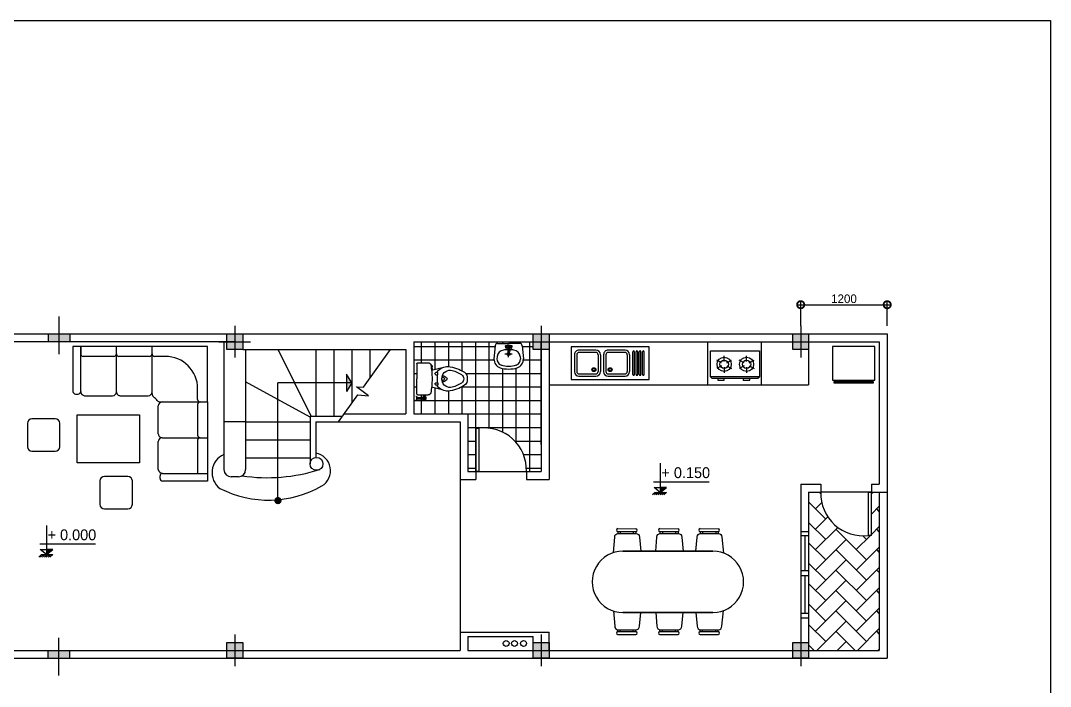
# Model space of a CAD drawing. Extents: x -13783 to 50918, y -8879 to 21290.
# Drawn here: x -6500 to 7784, y -3028 to 6206 of the extents above; entities that cross this region are included whole.
import ezdxf

# ---------------------------------------------------------------- set-up
doc = ezdxf.new("R2010")
doc.units = 0
doc.header["$LTSCALE"] = 600
doc.header["$MEASUREMENT"] = 0
doc.layers.get('0').update_dxf_attribs({"linetype": 'CONTINUOUS'})
doc.layers.get('Defpoints').update_dxf_attribs({"linetype": 'CONTINUOUS'})
for name, color, linetype in [('1', 1, 'CONTINUOUS'), ('4', 4, 'CONTINUOUS'), ('8', 8, 'CONTINUOUS'), ('9', 54, 'CONTINUOUS'), ('CAT', 7, 'CONTINUOUS'), ('COT', 2, 'CONTINUOUS'), ('D', 4, 'CONTINUOUS'), ('S', 53, 'CONTINUOUS')]:
    doc.layers.add(name, color=color, linetype=linetype)
doc.styles.add('TT', font='VHAVAN.ttf')
doc.dimstyles.get("Standard").update_dxf_attribs({"dimtxt": 120, "dimasz": 200, "dimexe": 60, "dimexo": 110, "dimgap": 20, "dimtad": 1, "dimdec": 0, "dimzin": 0, "dimdsep": 46, "dimtxsty": 'TT', "dimblk1": 'DOTSMALL', "dimblk2": 'DOTSMALL', "dimsah": 1, "dimcen": 100, "dimdle": 60, "dimclrd": 251, "dimclre": 251, "dimclrt": 4, "dimadec": 0, "dimazin": 0, "dimtfac": 1, "dimtdec": 1, "dimtofl": 0, "dimtmove": 2, "dimatfit": 3, "dimldrblk": 'DOTSMALL', "dimfxl": 0, "dimtolj": 1, "dimtzin": 0, "dimarcsym": 0})

# ---------------------------------------------------------------- blocks, each defined once
blk = doc.blocks.new('COT')
at = {"layer": '1'}
h = blk.add_hatch(color=256, dxfattribs=at)
h.paths.add_polyline_path([(3.637978807091713e-12, 0), (110.0000000000036, 0), (110.0000000000036, 110), (0, 110)])
h.paths.add_polyline_path([(3.637978807091713e-12, 1.70530256582424e-13), (3.637978807091713e-12, 110), (-109.9999999999964, 110), (-109.9999999999927, 5.684341886080801e-14)])
h.paths.add_polyline_path([(3.637978807091713e-12, 0), (-109.9999999999964, 0), (-110, -109.9999999999999), (0, -110)])
h.paths.add_polyline_path([(0, 5.684341886080801e-14), (0, -110), (110, -109.9999999999999), (110, 0)])
for p, q in [((0, -220), (0, 220)), ((-220, 0), (220, 0))]:
    blk.add_line(p, q, dxfattribs=at)
blk.add_lwpolyline([(-110, -110), (110, -110), (110, 110), (-110, 110)], close=True, dxfattribs=at)
blk = doc.blocks.new('SD12')
at = {"layer": 'S'}
for p, q in [((0, 0), (1199.999999999993, 7.275957614183426e-12)), ((1139.999999999993, -109.9999999999927), (1139.999999999993, 0)), ((0, -110), (1199.999999999993, -109.9999999999927)), ((60, -110), (60, -7.275957614183426e-12)), ((60, -55.00000000000728), (420.5791312905785, -55.00000000000728)), ((59.99999999999272, -55.00000000002183), (545.9119466550692, -55.00000000000728)), ((545.9119466550692, -110), (545.9119466550692, -7.275957614183426e-12)), ((615.3277737737299, -110), (615.3277737737299, -7.275957614183426e-12)), ((615.3277737737299, -55.00000000000728), (1139.999999999993, -54.99999999999272))]:
    blk.add_line(p, q, dxfattribs=at)
blk = doc.blocks.new('D70')
at = {"layer": 'D', "color": 4}
for p, q in [((0, 600.0000000000073), (0, 0)), ((0, 600.0000000000073), (40, 600)), ((40, 600), (40, 0)), ((40, 0), (0, 0)), ((0, 0), (40, 0))]:
    blk.add_line(p, q, dxfattribs=at)
at = {"layer": 'D', "color": 1}
blk.add_lwpolyline([(40, 0), (700, 0)], dxfattribs=at)
blk.add_arc((117.563834449449, 22.32021789439586), 582.8636882394369, 357.8053752963423, 97.64724669146977, dxfattribs=at)
blk = doc.blocks.new('BEP')
at = {"color": 4}
for p, q in [((153.9379920495362, -165.6708118020491), (85.37896395072511, -126.0882384738214)), ((188.8643512916635, -145.5060688917933), (188.8643512916635, -66.34092223533798)), ((223.7907105337908, -165.6708118020492), (292.3497386326019, -126.0882384738215)), ((464.8304599488647, -165.6708118020491), (396.2714318500536, -126.0882384738214)), ((499.756819190992, -145.5060688917933), (499.756819190992, -66.34092223533798)), ((534.6831784331193, -165.6708118020492), (603.2422065319304, -126.0882384738215)), ((153.9379920495361, -206.0002976225607), (85.37896395072508, -245.5828709507883)), ((188.8643512916635, -226.1650405328165), (188.8643512916635, -305.3301871892718)), ((223.7907105337908, -206.0002976225607), (292.3497386326019, -245.5828709507884)), ((464.8304599488646, -206.0002976225607), (396.2714318500535, -245.5828709507883)), ((499.756819190992, -226.1650405328165), (499.756819190992, -305.3301871892718)), ((534.6831784331193, -206.0002976225607), (603.2422065319304, -245.5828709507884))]:
    blk.add_line(p, q, dxfattribs=at)
at = {"color": 1}
for p, q in [((99.24078484448546, -379.9189642629717), (99.24078484448546, -403.4021233053863)), ((99.24078484448546, -403.4021233053863), (189.8794233781446, -403.4021233053863)), ((189.8794233781446, -403.4021233053863), (189.8794233781446, -379.9189642629717)), ((453.403011695591, -379.9189642629717), (453.403011695591, -403.4021233053863)), ((453.403011695591, -403.4021233053863), (544.0416502292501, -403.4021233053863)), ((544.0416502292501, -403.4021233053863), (544.0416502292501, -379.9189642629717))]:
    blk.add_line(p, q, dxfattribs=at)
at = {"color": 4}
blk.add_lwpolyline([(0, -360), (0, 0), (680, 0), (680, -360)], close=True, dxfattribs=at)
at = {"color": 1}
blk.add_lwpolyline([(0, -360), (18.67317041592469, -379.9189642629717), (656.5007445885858, -379.9189642629717), (680, -360)], dxfattribs=at)
at = {"color": 4}
for centre in [(188.8643512916635, -185.8355547123049), (499.756819190992, -185.8355547123049)]:
    blk.add_circle(centre, 98.28239474883364, dxfattribs=at)
at = {"color": 1}
for centre in [(188.8643512916635, -185.8355547123049), (499.756819190992, -185.8355547123049)]:
    blk.add_circle(centre, 58.45347719614069, dxfattribs=at)
blk = doc.blocks.new('XIBET1')
at = {"layer": '1', "color": 4}
for p, q in [((-214.088163372784, 334.2585585240167), (-214.088163372784, 190.1779220342646)), ((-199.4885995085788, 348.8581223883079), (8.124448376358487, 348.8581223883079)), ((215.7374962612957, 348.8581223883079), (8.124448376358487, 348.8581223883079)), ((230.337060125501, 334.2585585240167), (230.337060125501, 190.1779220342646)), ((-145.7792861861162, -4.022585280612475), (-108.8243485275889, 143.7019322155379)), ((162.0281829388332, -4.022585280612475), (125.0732452803059, 143.7019322155379))]:
    blk.add_line(p, q, dxfattribs=at)
at = {"layer": '1', "color": 8}
for p, q in [((246.7925077538894, 361.6076941000142), (246.7925077538894, 363.6905599785687)), ((294.9741744292405, 350.8043516502985), (257.5958502040012, 350.8043516502985)), ((267.1095692493473, 350.8043516502985), (267.1095692493473, 270.8025000430989)), ((286.771197008944, 350.8043516502985), (286.771197008944, 270.7785207482862)), ((305.7775168793523, 363.6905599785687), (305.7775168793523, 361.6076941000142)), ((-180.6628787807349, 139.0361489933734), (-178.8852589707385, 151.2827943998568)), ((-178.8852589707385, 151.2827943998568), (-119.5414570784706, 142.6689483745236)), ((-174.8454673010419, 150.6964122958225), (-174.1914890620974, 154.0085824683651)), ((-160.5505551290626, 148.6214833483941), (-160.0151594774215, 151.3330743504694)), ((-157.7040621107153, 135.7036407041719), (-155.9264423007262, 147.9502861106116)), ((238.1788784606615, 255.2980818625228), (238.1788784606615, 226.9333357997257)), ((273.0729685781771, 253.1033000955172), (238.1788784606615, 251.9189651016072)), ((273.0729685781771, 234.1974723533344), (238.1788784606615, 233.013137359424)), ((263.827648402148, 266.7552139205136), (290.0432359789265, 266.7232414251157)), ((263.8325893411093, 270.8064966433917), (290.0481769178805, 270.7745241479938)), ((263.8325893411093, 253.1033000955172), (263.8325893411093, 270.8064966433917)), ((263.8325893411093, 218.3488528962134), (263.8325893411093, 234.1974723533344)), ((290.0481769178805, 222.4001386320415), (263.8325893411093, 222.4001386320415)), ((290.0481769178805, 218.3488528962134), (263.8325893411093, 218.3488528962134)), ((290.0481769178805, 270.7745241479938), (290.0481769178805, 218.3488528962134)), ((-121.3190768884597, 130.4223029680838), (-180.6628787807349, 139.0361489933734)), ((-119.5414570784706, 142.6689483745236), (-121.3569641648501, 130.8623072960931)), ((-119.5414570784706, 142.6689483745236), (-121.3190768884597, 130.4223029680838)), ((-78.29913738482719, 60.34416790170962), (-95.6133729368521, 60.34416790170962)), ((-78.29913738482719, 58.1403063802718), (-78.29913738482719, 86.84126572714422)), ((-48.89557398136094, 58.1403063802718), (-78.29913738482719, 58.1403063802718)), ((-48.89557398136094, 86.84126572714422), (-48.89557398136094, 58.1403063802718)), ((65.14447073407791, 60.34416790170962), (-48.89557398136094, 60.34416790170962)), ((65.14447073407791, 86.84126572714422), (65.14447073407791, 58.1403063802718)), ((65.14447073407791, 58.1403063802718), (94.54803413754416, 58.1403063802718)), ((94.54803413754416, 58.1403063802718), (94.54803413754416, 86.84126572714422)), ((111.8622696895691, 60.34416790170962), (94.54803413754416, 60.34416790170962))]:
    blk.add_line(p, q, dxfattribs=at)
at = {"layer": '1'}
for p, q in [((230.0804823133512, 261.3718789726986), (232.1050813501788, 261.3718789726986)), ((232.1050813501788, 220.8595386895499), (230.337060125501, 220.8595386895499))]:
    blk.add_line(p, q, dxfattribs=at)
at = {"layer": '1', "color": 4}
for centre, radius, start, end in [((-199.4885995085788, 334.2585585240167), 14.59956386427765, 89.99999999999999, 180), ((215.7374962612957, 334.2585585240167), 14.59956386427765, 0, 89.99999999999999), ((-178.3109066771867, 191.352118234397), 35.79651985011107, 181.8797513635502, 255.4377302385983), ((-7.908407443144824, 996.1740097660736), 858.4245279396123, 257.9367786030293, 271.0701795646153), ((24.1573041958618, 996.1740097660736), 858.4245279396123, 268.9298204353847, 282.0632213969707), ((194.5598034299037, 191.352118234397), 35.79651985011107, 284.5622697614017, 358.1202486364498), ((16.6786542727059, -78.90599675775275), 178.8857393217205, 128.8828776799784, 182.1510650557885), ((0, -110.9290268204613), 110.9290268204614, 85.7998930834798, 184.6027664260613), ((-0.4297575199889252, -78.90599675775275), 178.8857393217205, 357.8489349442115, 51.11712231999432), ((302.1255916429873, -47.96605577226546), 465.7312904869623, 184.6374162754524, 214.447757593318), ((210.553447949671, -78.09980922061277), 323.824896329732, 187.4042329158149, 216.4204551790599), ((16.24889675271697, -110.9290268204613), 110.9290268204554, 355.3972335739371, 94.20010691652027), ((-194.304551196954, -78.09980922061277), 323.824896329732, 323.57954482094, 352.5957670841851), ((-285.8766948902703, -47.96605577226546), 465.7312904869622, 325.552242406682, 355.3625837245476), ((8.124448376358487, -233.395468481202), 68.89997606388586, 212.4421018944693, 327.5578981055295), ((-0.8667639009363484, -249.4460819750443), 102.0375210591595, 217.3914320991309, 275.0552729427137), ((17.11566065365332, -249.4460819750443), 102.0375210591679, 264.9447270572882, 322.6085679008658)]:
    blk.add_arc(centre, radius, start, end, dxfattribs=at)
at = {"layer": '1', "color": 8}
for centre, radius, start, end in [((257.5958502040012, 361.6076941000142), 10.80334244970457, 180, 270), ((294.9741744292405, 361.6076941000142), 10.80334244970457, 270, 1.209883000828722e-11), ((232.1050813501788, 255.2980818625228), 6.07379711017294, 0, 89.99999999999999), ((232.1050813501788, 226.9333357997257), 6.07379711017294, 270, 0), ((273.0729685781771, 243.6503862244258), 13.50211194453558, 226.8142743285657, 133.1857256714343), ((273.0729685781771, 243.6503862244258), 9.452913871086041, 270, 89.99999999999999), ((-167.4092168989882, 151.0499687230658), 16.69119419850398, 227.4685103795193, 296.0137045217842), ((-63.59735568309407, 81.11194696219718), 15.77870332800078, 21.29097913134732, 158.7090208686491), ((79.84625243581104, 81.11194696219718), 15.77870332800078, 21.29097913135087, 158.7090208686527), ((57.17868580311915, -4.894555368151032), 90.44860651089479, 180.1343466583048, 219.8111387442022), ((8.124448376358487, -14.8651380324477), 21.0262677662238, 135.8467094879387, 44.15329051204805), ((5.845300977845909, -47.68082907524013), 23.62210267157571, 219.8111387442018, 274.9287677686199), ((10.40359577487106, -47.68082907524013), 23.62210267157571, 265.0712322313801, 320.1888612557982), ((-40.92978905040218, -4.894555368151032), 90.44860651089479, 320.1888612557978, 359.8656533416935)]:
    blk.add_arc(centre, radius, start, end, dxfattribs=at)
blk = doc.blocks.new('LAVABO1')
at = {"layer": '1', "color": 4}
for p, q in [((-154.4004709262008, 138.9607585629492), (-154.4004709262008, 0.1578566594762378)), ((-124.4724709262082, 168.8887585629491), (40.13152907379845, 185.2366897849424)), ((13.13602456290391, 144.9615346406354), (43.82877824547904, 148.0098386078316)), ((-154.4004709262008, -138.6450452439822), (-154.4004709262008, 0.1578566594762378)), ((-124.4724709262082, -168.5730452439821), (40.13152907379845, -184.9209764659827)), ((13.13602456290391, -144.6458213216829), (43.82877824547904, -147.6941252888791))]:
    blk.add_line(p, q, dxfattribs=at)
at = {"layer": '1', "color": 9}
for p, q in [((-98.57400926930859, 38.09910569033673), (-115.6537170325464, 43.04092905931611)), ((-105.4887118405095, 6.238555883792287), (-69.37755244031723, 6.238555883792287)), ((-100.5965881330994, 10.36938460749661), (-52.42737479971402, 12.78294892144913)), ((-94.2520384693562, 32.34934523927222), (-94.25203846934164, 10.72652338898479)), ((17.71991439179692, 0), (-43.93200539540703, 0)), ((-22.41446637544141, -47.63337538317865), (-22.41446637544141, 45.7655065068102)), ((-98.57400926930859, -36.96407135974732), (-115.6537170325537, -41.90589472871943)), ((-105.4887118405095, -5.996235407699714), (-69.37755244031723, -5.996235407699714)), ((-100.6657592920892, -10.6013821497254), (-52.42737479971402, -11.40233127171086)), ((-94.2520384693562, -10.72099897033331), (-94.2520384693562, -31.21431090868282))]:
    blk.add_line(p, q, dxfattribs=at)
for centre, radius in [((-111.744059882396, 27.57863695003471), 5.919408432350692), ((-20.54764525320934, 0.0002175228728447109), 20.54764525435979), ((-21.00874552368623, -0.07722061849926831), 9.227755150013305), ((-111.744059882396, -26.1975842545653), 5.919408432350692)]:
    blk.add_circle(centre, radius, dxfattribs=at)
at = {"layer": '1', "color": 4}
for centre, radius, start, end in [((-124.4724709262082, 138.9607585629492), 29.928, 90, 180), ((22.37914749208721, 51.89440669787291), 93.525, 95.67182971048605, 172.0553378631911), ((45.25800783506565, 70.30652806064609), 115.0444386246653, 19.60179612414968, 92.55399473694274), ((45.25800783506565, 70.30652806064609), 77.6344386246653, 19.60179612414968, 92.55399473694274), ((393.1014850492284, 0.1578566594762378), 467.8400039387926, 172.0553378631911, 178.5699925168599), ((-148.8213759641148, 10.99495475601725), 280.498422463455, 358.0464805018433, 17.93704023009598), ((-148.8213759641148, 10.99495475601725), 317.908422463455, 358.0464805018433, 17.93704023009598), ((-148.8213759641148, -10.67924143706477), 317.908422463455, 342.062959769904, 1.953519498156657), ((393.1014850492284, 0.1578566594762378), 467.8400039387926, 181.3773312589506, 187.9446621368082), ((22.37914749208721, -51.57869337892043), 93.525, 187.9446621368089, 264.3281702895139), ((45.25800783506565, -69.99081474167906), 115.0444386246653, 267.4460052630573, 340.3982038758503), ((45.25800783506565, -69.99081474167906), 77.6344386246653, 267.4460052630573, 340.3982038758503), ((-148.8213759641148, -10.67924143706477), 280.498422463455, 342.062959769904, 1.953519498156657), ((-124.4724709262082, -138.6450452439822), 29.928, 180, 270)]:
    blk.add_arc(centre, radius, start, end, dxfattribs=at)
at = {"layer": '1', "color": 9}
for centre, radius, start, end in [((91.99949829441175, 0.5675171652983408), 220.1623796754824, 170.449785831411, 189.5502141685918), ((-117.7332535325986, 35.8537284954582), 7.481999999999999, 73.86278847165936, 170.4497858314103), ((-109.5519129997992, -0.08657410187151982), 13.76680485807419, 27.35148912856026, 334.5788277640914), ((-104.7890000933912, 0.1211602380426484), 6.157282356335719, 96.5251715060339, 263.4748284939516), ((-100.2376384693489, 32.34934523927222), 5.9856, 0, 73.86278847165376), ((-70.0772641874355, 0.1211602380426484), 6.157282356335719, 276.5251715060484, 83.47482849396609), ((-56.75821160115447, 0.6903088248727727), 12.844769048375, 289.7043876757861, 70.29561232419263), ((-117.7332535325986, -34.71869416487607), 7.481999999999999, 189.5502141685897, 286.1372115283238), ((-100.2376384693489, -31.21431090868282), 5.9856, 286.1372115283289, 0)]:
    blk.add_arc(centre, radius, start, end, dxfattribs=at)
blk = doc.blocks.new('BAN2')
at = {"color": 44}
for p, q in [((-723.4843917402832, 715.9232108369033), (-472.3057105083135, 715.0003632968583)), ((-138.3088129586395, 715.9232108369033), (112.8698682733302, 715.0003632968583)), ((419.4370130375464, 715.9232108369033), (670.6156942695161, 715.0003632968583)), ((-723.4843917402832, 675.5374485371285), (-472.3057105083135, 674.6146009970835)), ((-723.4841025341811, 675.5374474745622), (-723.4841025341811, 649.1898627546616)), ((-688.4841025341884, 675.4088550966408), (-688.4841025341884, 649.7862966561734)), ((-507.3968221533651, 674.7435281253784), (-507.3968221533723, 649.7862966561806)), ((-472.3968221533651, 674.6149357474642), (-472.3968221533651, 649.7862966561806)), ((-138.3088129586395, 675.5374485371285), (112.8698682733302, 674.6146009970835)), ((-138.3085237525374, 675.5374474745622), (-138.3085237525374, 649.1898627546616)), ((-103.3085237525447, 675.4088550966408), (-103.3085237525447, 649.7862966561734)), ((77.77875662827864, 674.7435281253784), (77.77875662827137, 649.7862966561806)), ((112.7787566282786, 674.6149357474642), (112.7787566282786, 649.7862966561806)), ((419.4370130375464, 675.5374485371285), (670.6156942695161, 674.6146009970835)), ((419.4373022436484, 675.5374474745622), (419.4373022436484, 649.1898627546616)), ((454.4373022436412, 675.4088550966408), (454.4373022436412, 649.7862966561734)), ((635.5245826244645, 674.7435281253784), (635.5245826244573, 649.7862966561806)), ((670.5245826244645, 674.6149357474642), (670.5245826244645, 649.7862966561806)), ((597.4616985712928, 403.8512283533419), (-652.1254870926059, 403.8512283533419)), ((-652.1254870925986, 403.8512283533419), (597.4616985713001, 403.8512283533419)), ((597.4616985712928, -446.1487716466581), (-652.1254870925986, -446.1487716466581)), ((-652.1254870925986, -446.1487716466581), (597.4616985712928, -446.1487716466581)), ((-723.4843917402832, -712.3835164796619), (-472.3057105083135, -711.4606689396169)), ((-723.4841025341811, -712.3835154170956), (-723.4841025341811, -686.035930697195)), ((-688.4841025341884, -712.2549230391742), (-688.4841025341884, -686.6323645987068)), ((-507.3968221533651, -711.5895960679118), (-507.3968221533723, -686.632364598714)), ((-472.3968221533651, -711.4610036899976), (-472.3968221533651, -686.632364598714)), ((-138.3088129586395, -712.3835164796619), (112.8698682733302, -711.4606689396169)), ((-138.3085237525374, -712.3835154170956), (-138.3085237525374, -686.035930697195)), ((-103.3085237525447, -712.2549230391742), (-103.3085237525447, -686.6323645987068)), ((77.77875662827864, -711.5895960679118), (77.77875662827137, -686.632364598714)), ((112.7787566282786, -711.4610036899976), (112.7787566282786, -686.632364598714)), ((419.4370130375464, -712.3835164796619), (670.6156942695161, -711.4606689396169)), ((419.4373022436484, -712.3835154170956), (419.4373022436484, -686.035930697195)), ((454.4373022436412, -712.2549230391742), (454.4373022436412, -686.6323645987068)), ((635.5245826244645, -711.5895960679118), (635.5245826244573, -686.632364598714)), ((670.5245826244645, -711.4610036899976), (670.5245826244645, -686.632364598714)), ((-723.4843917402832, -752.7692787794367), (-472.3057105083135, -751.8464312393917)), ((-138.3088129586395, -752.7692787794367), (112.8698682733302, -751.8464312393917)), ((419.4370130375464, -752.7692787794367), (670.6156942695161, -751.8464312393917))]:
    blk.add_line(p, q, dxfattribs=at)
for points in [[(-783.7419826557962, 382.9577713536564), (-765.784254694634, 599.7862966561734, -0.4142135623730951), (-715.784254694634, 649.7862966561734), (-470.9974593288207, 649.7862966561806, -0.4142135623731013), (-420.9974593288207, 599.7862966561806), (-401.1641154560566, 403.8512283533491, -0.4142135623730951)], [(-196.8360087776382, 403.8512283533419), (-180.6086759129903, 599.7862966561734, -0.4142135623730951), (-130.6086759129903, 649.7862966561734), (114.178119452823, 649.7862966561806, -0.4142135623731013), (164.178119452823, 599.7862966561806), (184.0114633255798, 403.8512283533491, -0.4142135623730951)], [(360.909817218555, 403.8512283533419), (377.1371500831956, 599.7862966561734, -0.4142135623730951), (427.1371500831956, 649.7862966561734), (671.9239454490089, 649.7862966561806, -0.4142135623731013), (721.9239454490089, 599.7862966561806), (744.4106853654012, 377.6381329530122, -0.4142135623730951)], [(-783.278000552411, -425.4061379532941), (-765.784254694634, -636.6323645987068, 0.4142135623730951), (-715.784254694634, -686.6323645987068), (-470.9974593288207, -686.632364598714, 0.4142135623731013), (-420.9974593288207, -636.632364598714), (-401.715935945278, -446.1487716466581, 0.4142135623730951)], [(361.3613081430158, -446.1487716466509), (377.1371500831956, -636.6323645987068, 0.4142135623730951), (427.1371500831956, -686.6323645987068), (671.9239454490089, -686.632364598714, 0.4142135623731013), (721.9239454490089, -636.632364598714), (743.8375336120807, -420.1464093791583, 0.4142135623730951)], [(-196.3845178531774, -446.1487716466509), (-180.6086759129903, -636.6323645987068, 0.4142135623730951), (-130.6086759129903, -686.6323645987068), (114.178119452823, -686.632364598714, 0.4142135623731013), (164.178119452823, -636.632364598714), (183.4596428363657, -446.1487716466581, 0.4142135623730951)]]:
    blk.add_lwpolyline(points, format="xyb", dxfattribs=at)
for centre, radius, start, end in [((-721.1609560995712, 695.7303296870159), 20.32611134255661, 96.5637089281327, 263.4362910718673), ((-474.6291461490327, 694.8074821469709), 20.32611134255661, 276.5637089281327, 83.43629107186733), ((-135.9853773179275, 695.7303296870159), 20.32611134255661, 96.5637089281327, 263.4362910718673), ((110.546432632611, 694.8074821469709), 20.32611134255661, 276.5637089281327, 83.43629107186733), ((421.7604486782584, 695.7303296870159), 20.32611134255661, 96.5637089281327, 263.4362910718673), ((668.2922586287968, 694.8074821469709), 20.32611134255661, 276.5637089281327, 83.43629107186733), ((-652.1254870926059, -21.14877164665813), 425, 89.99999999999994, 270.000000000001), ((597.4616985713001, -21.14877164665813), 425, 269.999999999999, 90.00000000000006), ((-721.1609560995712, -732.5763976295493), 20.32611134255661, 96.5637089281327, 263.4362910718673), ((-474.6291461490327, -731.6535500895043), 20.32611134255661, 276.5637089281327, 83.43629107186733), ((-135.9853773179275, -732.5763976295493), 20.32611134255661, 96.5637089281327, 263.4362910718673), ((110.546432632611, -731.6535500895043), 20.32611134255661, 276.5637089281327, 83.43629107186733), ((421.7604486782584, -732.5763976295493), 20.32611134255661, 96.5637089281327, 263.4362910718673), ((668.2922586287968, -731.6535500895043), 20.32611134255661, 276.5637089281327, 83.43629107186733)]:
    blk.add_arc(centre, radius, start, end, dxfattribs=at)
blk = doc.blocks.new('SALON1')
at = {"color": 44}
for p, q in [((-1200.641223308026, 2576.683359818329), (-510.6412233080337, 2576.683359818331)), ((-1200.641223308019, 1906.683359818298), (-1200.641223308026, 2576.683359818329)), ((-510.6412233080337, 2456.683359818308), (-1200.641223308012, 2456.6833598183)), ((-1050.641223308026, 1946.683359818302), (-1050.641223308026, 2456.683359818308)), ((-470.6412233080337, 2536.683359818331), (-470.6412233080337, 2496.683359818308)), ((-444.2418321094956, 2396.683359818308), (-444.2418321094956, 1966.683359818306)), ((-1090.641223308041, 1906.683359818306), (-1200.641223308019, 1906.683359818298)), ((-1200.641223308034, 1356.683359818298), (-1200.641223308041, 1906.683359818298)), ((-504.2418321094956, 1906.683359818306), (-1200.641223308019, 1906.683359818295)), ((-1050.641223308041, 1396.683359818302), (-1050.641223308041, 1866.683359818306)), ((-444.2418321095101, 1846.683359818306), (-444.2418321095101, 1416.683359818306)), ((-1090.641223308026, 1356.683359818302), (-1200.641223308034, 1356.683359818298)), ((-1200.641223308015, 1356.683359818298), (-1200.641223308026, 504.2418321095156)), ((-504.2418321095101, 1356.683359818306), (-1200.641223308015, 1356.683359818298)), ((-1050.641223308026, 1316.683359818302), (-1050.641223308023, 1154.241832109501)), ((-474.373092353002, 1356.683359818306), (-504.2418321095101, 1356.683359818306)), ((-348.1996955992472, 1230.509963064544), (-348.1996955992472, 1200.641223308039)), ((-348.1996955992472, 1200.641223308039), (-348.1996955992581, 504.241832109501)), ((141.8003044007564, 1260.641223308025), (-288.1996955992472, 1260.641223308025)), ((201.8003044007528, 1200.641223308025), (201.8003044007492, 514.241832109501)), ((691.8003044007564, 1260.641223308025), (261.8003044007528, 1260.641223308025)), ((751.8003044007564, 1194.241832109501), (748.8713722126195, 507.1707642976344)), ((831.8003044007564, 1234.241832109501), (791.8003044007564, 1234.241832109501)), ((871.8003044007564, 504.241832109501), (871.8003044007564, 1194.241832109501)), ((-550.6412233080264, 654.241832109501), (-388.1996955992508, 654.241832109501)), ((-308.1996955992508, 654.241832109501), (161.8003044007492, 654.2418321095047)), ((241.8003044007492, 654.241832109501), (711.8003044007564, 654.241832109501)), ((-1200.641223308026, 504.2418321095156), (-348.1996955992581, 504.241832109501)), ((-348.1996955992508, 614.241832109501), (-348.1996955992508, 504.2418321095083)), ((-348.1996955992508, 504.2418321095083), (201.8003044007492, 504.241832109501)), ((201.8003044007492, 614.241832109501), (201.8003044007492, 504.241832109501)), ((201.8003044007492, 504.2418321095083), (871.8003044007564, 504.241832109501)), ((751.8003044007564, 514.241832109501), (751.8003044007564, 614.241832109501))]:
    blk.add_line(p, q, dxfattribs=at)
for points in [[(385.2256770442837, 3002.838089869118), (25.89691621463135, 3002.838089869119, 0.4142135623730951), (-44.10308378536865, 2932.838089869119), (-44.10308378536865, 2573.17692192896, 0.4142135623730951), (25.89691621463135, 2503.17692192896), (385.2256770442837, 2503.17692192896, 0.4142135623730951), (455.2256770442837, 2573.17692192896), (455.2256770442837, 2932.838089869118, 0.4142135623730938)], [(1503.892573493198, 2116.45871375103), (1144.563812663546, 2116.45871375103, 0.4142135623730951), (1074.563812663546, 2046.45871375103), (1074.563812663546, 1686.797545810872, 0.4142135623730951), (1144.563812663546, 1616.797545810872), (1503.892573493198, 1616.797545810872, 0.4142135623730951), (1573.892573493198, 1686.797545810872), (1573.892573493198, 2046.45871375103, 0.4142135623730951)]]:
    blk.add_lwpolyline(points, format="xyb", close=True, dxfattribs=at)
blk.add_lwpolyline([(-153.7118220329285, 2296.000398603166), (808.4094359887931, 2296.000398603166), (808.4094359887931, 1552.602063160508), (-153.7118220329285, 1552.602063160508)], close=True, dxfattribs=at)
for centre, radius, start, end in [((-510.6412233080337, 2536.683359818329), 40, 0, 89.99999999999999), ((-510.6412233080337, 2496.683359818306), 40, 270.0000000000006, 0), ((-509.7436793949673, 2390.935973045523), 65.75351285312207, 5.014511901055601, 90.78211905391589), ((-1090.641223308023, 1946.683359818302), 40, 270.0000000000006, 0), ((-1090.641223308037, 1866.683359818306), 40, 0, 90.00000000000189), ((-504.241832109492, 1966.683359818306), 60, 270.0000000000006, 0), ((-504.2418321095065, 1846.683359818306), 60, 0, 90.0000000000006), ((-1090.641223308037, 1396.683359818302), 40, 270.0000000000006, 0), ((-1090.641223308023, 1316.683359818302), 40, 1.017777498068325e-12, 90.00000000000189), ((-504.2418321095065, 1416.683359818306), 60, 270.0000000000006, 0), ((-474.3730923529984, 1296.683359818306), 60, 38.7528281067565, 89.99999999999999), ((-139.0360500713869, 1565.847005346122), 369.9999999999854, 218.7528281067551, 231.2471718932375), ((-408.1996955992472, 1230.509963064544), 60, 0, 51.2471718932375), ((-550.6412233080227, 1154.241832109501), 500, 180, 269.9999999999993), ((-288.1996955992472, 1200.641223308025), 60, 89.99999999999999, 179.9999999999994), ((141.8003044007564, 1200.641223308025), 60, 359.9999999999996, 89.99999999999999), ((261.8003044007528, 1200.641223308025), 60, 89.99999999999999, 179.9999999999994), ((686.0529176279924, 1195.139376022564), 65.7535128531039, 359.217880946087, 84.98548809895902), ((791.8003044007564, 1194.241832109501), 40, 89.99999999999999, 180), ((831.8003044007564, 1194.241832109501), 40, 0, 89.99999999999999), ((-388.1996955992472, 614.241832109501), 40, 359.9999999999996, 89.99999999999999), ((-308.1996955992472, 614.241832109501), 40, 89.99999999999999, 179.9999999999991), ((161.8003044007528, 614.2418321095047), 40, 359.9999999999994, 89.99999999999999), ((241.8003044007528, 614.241832109501), 40, 89.99999999999999, 179.9999999999991), ((711.8003044007601, 614.241832109501), 40, 0, 89.99999999999999), ((-338.1996955992436, 514.241832109501), 10, 180, 270), ((211.8003044007564, 514.241832109501), 10, 180, 270), ((741.8003044007564, 514.241832109501), 10, 270, 0), ((741.8003044007564, 514.241832109501), 10, 270, 0)]:
    blk.add_arc(centre, radius, start, end, dxfattribs=at)
blk = doc.blocks.new('_DOTSMALL')
at = {"color": 0, "linetype": 'ByBlock', "const_width": 0.5}
blk.add_lwpolyline([(-0.0625, 0, 1), (0.0625, 0, 1)], format="xyb", close=True, dxfattribs=at)
blk = doc.blocks.new('*D95')
at = {"color": 251, "linetype": 'ByBlock'}
for p, q in [((4260.529051359583, 17350.26462665321), (5580.529051359579, 17350.26462665321)), ((4320.529051359583, 17056.95567957855), (4320.529051359583, 17410.26462665321)), ((5520.529051359579, 17056.95567957856), (5520.529051359579, 17410.26462665321))]:
    blk.add_line(p, q, dxfattribs=at)
at = {"layer": 'Defpoints', "color": 0, "linetype": 'ByBlock'}
for p in [(5520.529051359579, 17350.26462665321), (4320.529051359583, 16946.95567957855), (5520.529051359579, 16946.95567957856)]:
    blk.add_point(p, dxfattribs=at)
at = {"color": 251, "linetype": 'ByBlock', "xscale": 200, "yscale": 200, "zscale": 200, "rotation": 180}
blk.add_blockref('_DOTSMALL', (4320.529051359583, 17350.26462665321), dxfattribs=at)
at = {"color": 251, "linetype": 'ByBlock', "xscale": 200, "yscale": 200, "zscale": 200}
blk.add_blockref('_DOTSMALL', (5520.529051359579, 17350.26462665321), dxfattribs=at)
at = {"color": 4, "linetype": 'ByBlock', "insert": (4920.529051359581, 17432.32675487528), "char_height": 120, "attachment_point": 5, "style": 'TT'}
blk.add_mtext('\\A1;1200', dxfattribs=at)

msp = doc.modelspace()

# ---------------------------------------------------------------- hatches: boundary and pattern name
at = {"layer": '9'}
h = msp.add_hatch(dxfattribs=at)
h.set_pattern_fill('NET', color=8, scale=1500, style=0)
h.set_pattern_definition([(0, (0, 0), (0, 187.5), []), (90, (0, 0), (-187.5, 1.148068456708479e-14), [])])
edge = h.paths.add_edge_path()
edge.add_line((-184.6960343590836, 552.1264420632597), (-144.6960343590824, 552.1264420632524))
edge.add_arc((-67.13219990963456, -25.55334004235164), 582.8636882394369, -2.19462470365778, 97.64724669146989, ccw=False)
edge.add_line((515.303965640914, -47.87355793674942), (720.5290513595792, -47.87355793674759))
edge.add_line((720.5290513595792, -47.87355793674759), (720.5290513595723, 1642.126442063253))
edge.add_line((720.5290513595723, 1642.126442063253), (610.5290513595754, 1642.126442063252))
edge.add_line((610.5290513595754, 1642.126442063252), (610.5290513595755, 1752.126442063252))
edge.add_line((610.5290513595755, 1752.126442063252), (-1044.696034359083, 1752.126442063252))
edge.add_line((-1044.696034359083, 1752.126442063252), (-1044.696034359076, 752.1264420632524))
edge.add_line((-1044.696034359076, 752.1264420632524), (-294.6960343590836, 752.1264420632542))
edge.add_line((-294.6960343590836, 752.1264420632542), (-294.6960343590836, -47.87355793674578))
edge.add_line((-294.6960343590836, -47.87355793674578), (-184.6960343590836, -47.8735579367476))
edge.add_line((-184.6960343590836, -47.8735579367476), (-184.6960343590836, 552.1264420632597))
edge = h.paths.add_edge_path(flags=16)
edge.add_arc((-576.5622753782346, 1246.321687215212), 178.8857393217204, 245.2531195686745, 272.15106505130484, ccw=False)
edge.add_line((-651.4456868568589, 1083.863746756761), (-799.1702043514906, 1120.818684414908))
edge.add_arc((-1651.642281902062, 1221.734625499362), 858.4245279396131, 347.93677860322475, 353.2487259332475, ccw=False)
edge.add_arc((-846.8203903703843, 1051.332126265319), 35.79651985011117, 271.8797513638507, 345.4377302423389, ccw=False)
edge.add_line((-845.6461941701109, 1015.554869569722), (-876.3278108255373, 1015.554869569722))
edge.add_line((-876.3278108255373, 1015.554869569722), (-876.3278108255372, 1013.786848345044))
edge.add_arc((-882.4016079357101, 1013.786848344734), 6.073797110172904, -90, 2.925617081928067e-09, ccw=False)
edge.add_line((-882.4016079357101, 1007.713051234561), (-888.4814094954113, 1007.713051234561))
edge.add_line((-888.4814094954113, 1007.713051234561), (-889.3521181861109, 982.0593403541135))
edge.add_line((-889.3521181861109, 982.0593403541135), (-873.8171250322007, 982.0593403541134))
edge.add_line((-873.8171250322007, 982.0593403541134), (-873.8171250322007, 955.8437527773423))
edge.add_line((-873.8171250322007, 955.8437527773423), (-926.2427962839811, 955.8437527773423))
edge.add_line((-926.2427962839811, 955.8437527773423), (-926.2467928842766, 959.1207326862786))
edge.add_line((-926.2467928842766, 959.1207326862786), (-1006.272623786286, 959.1207326862786))
edge.add_line((-1006.272623786286, 959.1207326862786), (-1006.272623786286, 978.7823604458754))
edge.add_line((-1006.272623786286, 978.7823604458754), (-926.2707721790844, 978.7823604458754))
edge.add_line((-926.2707721790844, 978.7823604458754), (-926.2427962839811, 955.8437527773423))
edge.add_line((-926.2427962839811, 955.8437527773423), (-877.8684107680288, 955.8437527773423))
edge.add_line((-877.8684107680288, 955.8437527773423), (-877.8684107680286, 982.0593403541134))
edge.add_line((-877.8684107680286, 982.0593403541134), (-889.3521181861109, 982.0593403541135))
edge.add_line((-889.3521181861109, 982.0593403541135), (-889.665744489327, 972.8189611168881))
edge.add_arc((-899.1186583604131, 972.8189611169275), 9.452913871086025, 179.9999999997616, 359.99999999976086, ccw=False)
edge.add_arc((-899.1186583604131, 972.8189611170056), 9.452913871086025, 180.000000000235, 356.1121578111651)
edge.add_line((-889.6874985858925, 972.1780196519435), (-888.4814094954112, 1007.713051234561))
edge.add_line((-888.4814094954112, 1007.713051234561), (-910.7663539985101, 1007.713051234561))
edge.add_arc((-910.7663539985101, 1013.786848344734), 6.073797110172904, 180.000108179723, 270, ccw=False)
edge.add_line((-916.8401511086722, 1013.786836876844), (-916.8401527737283, 1015.554869569722))
edge.add_line((-916.8401527737283, 1015.554869569722), (-989.726830660004, 1015.554869569722))
edge.add_arc((-989.7268306600175, 1030.154433433999), 14.59956386427768, 180, 270.0000000000531, ccw=False)
edge.add_line((-1004.326394524295, 1030.154433433999), (-1004.326394524295, 1237.767481318864))
edge.add_line((-1004.326394524295, 1237.767481318864), (-1004.326394524295, 1445.380529203801))
edge.add_arc((-989.7268306600176, 1445.380529203729), 14.59956386427757, 90, 179.9999999997162, ccw=False)
edge.add_line((-989.7268306600176, 1459.980093068007), (-845.646194170111, 1459.980093068007))
edge.add_arc((-846.8203903703843, 1424.202836372409), 35.79651985011112, 14.562269757648721, 88.12024863614943, ccw=False)
edge.add_arc((-1651.64228190206, 1253.800337138357), 858.4245279396137, 11.169216462555312, 12.063221396775418, ccw=False)
edge.add_line((-809.4768546042841, 1420.083418757333), (-806.1646844317736, 1420.737396996272))
edge.add_line((-806.1646844317736, 1420.737396996272), (-806.751066535844, 1424.777188665961))
edge.add_line((-806.751066535844, 1424.777188665961), (-794.5044211293607, 1426.554808475957))
edge.add_line((-794.5044211293607, 1426.554808475957), (-794.2184009963863, 1424.584315613814))
edge.add_arc((-806.5182408590531, 1413.301146594211), 16.6911941985041, -26.013704521775026, 42.53148962044662, ccw=False)
edge.add_line((-791.5180454482087, 1405.980620560608), (-785.8905751040711, 1367.211006583682))
edge.add_line((-785.8905751040711, 1367.211006583682), (-798.1372205105108, 1365.433386773693))
edge.add_line((-798.1372205105108, 1365.433386773693), (-804.089755484372, 1406.442484824287))
edge.add_line((-804.089755484372, 1406.442484824287), (-806.8013464864473, 1405.907089172646))
edge.add_arc((-1651.642281902062, 1253.800337138368), 858.4245279396137, 6.751274066752387, 10.206298059627727, ccw=False)
edge.add_line((-799.1702043514905, 1354.71627822282), (-651.4456868568583, 1391.671215880968))
edge.add_arc((-576.5622753782345, 1229.213275422517), 178.8857393217204, 87.84893494869522, 114.74688043132531, ccw=False)
edge.add_arc((-607.5022163637218, 943.7663380522353), 465.7312904869623, 55.552242406263815, 85.3625837262772, ccw=False)
edge.add_arc((-406.0221901609431, 1246.758693596159), 102.0375210591596, -5.0552729426636915, 52.60856789887163, ccw=False)
edge.add_arc((-406.022190160943, 1228.776269041569), 102.0375210591679, -52.60856789878119, 5.055272942717295, ccw=False)
edge.add_arc((-607.5022163637213, 1531.768624585493), 465.7312904869622, 274.63741627372275, 304.447757593756, ccw=False)
edge = h.paths.add_edge_path(flags=16)
edge.add_line((66.16707809470115, 1515.520207206875), (84.14980243890234, 1696.584607206887))
edge.add_arc((117.0706024389024, 1696.58460720688), 32.92080000000006, 90, 179.9999999999877, ccw=False)
edge.add_line((117.0706024389024, 1729.50540720688), (269.7537945327066, 1729.50540720688))
edge.add_line((269.7537945327066, 1729.50540720688), (422.4369866265268, 1729.50540720688))
edge.add_arc((422.4369866265268, 1696.58460720688), 32.92079999999987, 1.2278178473934531e-11, 90, ccw=False)
edge.add_line((455.3577866265268, 1696.584607206887), (473.3405109707346, 1515.520207206727))
edge.add_arc((346.9173330739933, 1509.881080569487), 126.548882487132, -70.39820387562952, 2.553994736875609, ccw=False)
edge.add_arc((281.6746024389027, 1723.368402748586), 349.6992647098007, 268.04648050184386, 287.9370402301769, ccw=False)
edge.add_arc((257.8329866265118, 1723.368402748585), 349.6992647098006, 252.0629597698526, 271.9535194981576, ccw=False)
edge.add_arc((192.5902559914359, 1509.881080569487), 126.548882487132, 177.4460052630578, 250.39820387570478, ccw=False)
for points in [[(2373.308591417189, -269.2021928327267), (2373.30859141719, -337.4066386118338), (2460.544151226653, -269.2021928327267)], [(-6140.960980892203, -1130.816584901109), (-6140.960980892203, -1199.021030680216), (-6053.72542108274, -1130.816584901109)]]:
    msp.add_hatch(color=256, dxfattribs=at).paths.add_polyline_path(points)
h = msp.add_hatch(dxfattribs=at)
h.set_pattern_fill('AR-HBONE', color=8, scale=50, style=0)
h.set_pattern_definition([(45, (0, 0), (2.220446049250313e-14, 282.842712474619), [600, -200]), (135, (141.42135625, 141.42135625), (2.220446049250313e-14, 282.842712474619), [600, -200])])
h.paths.add_polyline_path([(5410.529051359595, -332.8735579367475), (5300.52905135957, -332.8735579367475), (5300.52905135957, -932.8735579367545), (5260.529051359569, -932.8735579367474, -0.4654679337882273), (4600.529051359573, -332.8735579367476), (4430.529051359572, -332.8735579367476), (4430.529051359576, -877.8735579367476), (4430.529051359572, -2077.873557936739), (4430.529051359575, -2527.873557936748), (4540.529051359583, -2527.873557936748), (5410.529051359608, -2527.873557936741)])

# ---------------------------------------------------------------- linework, layer by layer
at = {"color": 54}
for p, q in [((2216.910132251832, 1680.063949544164), (1136.91013225183, 1680.063949544165)), ((1136.91013225183, 1680.063949544165), (1136.91013225183, 1230.063949544165)), ((1181.91013225183, 1572.063949544165), (1181.91013225183, 1338.063949544165)), ((1478.91013225183, 1635.063949544165), (1244.91013225183, 1635.063949544165)), ((1541.91013225183, 1572.063949544165), (1541.91013225183, 1338.063949544165)), ((1586.91013225183, 1572.063949544165), (1586.91013225183, 1338.063949544165)), ((1883.910132251832, 1635.063949544165), (1649.91013225183, 1635.063949544165)), ((1946.910132251832, 1572.063949544164), (1946.910132251832, 1338.063949544164)), ((2216.910132251832, 1230.063949544164), (2216.910132251832, 1680.063949544164)), ((1136.91013225183, 1230.063949544165), (2216.910132251832, 1230.063949544164)), ((1244.91013225183, 1275.063949544165), (1478.91013225183, 1275.063949544165)), ((1649.91013225183, 1275.063949544165), (1883.910132251832, 1275.063949544164))]:
    msp.add_line(p, q, dxfattribs=at)
at = {"color": 8}
for p, q in [((1213.41013225183, 1572.063949544165), (1213.41013225183, 1338.063949544165)), ((1478.91013225183, 1603.563949544165), (1244.91013225183, 1603.563949544165)), ((1510.41013225183, 1572.063949544165), (1510.41013225183, 1338.063949544165)), ((1618.41013225183, 1572.063949544165), (1618.41013225183, 1338.063949544165)), ((1883.910132251832, 1603.563949544165), (1649.91013225183, 1603.563949544165)), ((1915.410132251832, 1572.063949544164), (1915.410132251832, 1338.063949544164)), ((1991.910132251832, 1297.563949544164), (1991.910132251832, 1612.563949544165)), ((2014.410132251832, 1297.563949544164), (2014.410132251832, 1612.563949544165)), ((2036.910132251832, 1297.563949544164), (2036.910132251832, 1612.563949544164)), ((2059.410132251832, 1297.563949544164), (2059.410132251832, 1612.563949544164)), ((2081.910132251832, 1297.563949544164), (2081.910132251832, 1612.563949544164)), ((2104.410132251832, 1297.563949544164), (2104.410132251832, 1612.563949544164)), ((2126.910132251832, 1297.563949544164), (2126.910132251832, 1612.563949544164)), ((2149.410132251832, 1297.563949544164), (2149.410132251832, 1612.563949544164)), ((1244.91013225183, 1306.563949544165), (1478.91013225183, 1306.563949544165)), ((1649.91013225183, 1306.563949544165), (1883.910132251832, 1306.563949544164))]:
    msp.add_line(p, q, dxfattribs=at)
for p, q in [((4320.529051359579, -222.8735579367476), (4600.529051359573, -222.8735579367476)), ((5300.529051359571, -222.8735579367476), (5410.529051359594, -222.8735579367476)), ((4430.529051359572, -332.8735579367476), (4600.529051359573, -332.8735579367476)), ((5300.529051359572, -332.8735579367475), (5520.529051359594, -332.8735579367475)), ((830.5290513595755, -2527.873557936747), (830.5290513595756, -2277.145511374673))]:
    msp.add_line(p, q)
at = {"color": 3}
msp.add_lwpolyline([(-13783.16112948324, -8879.247884809702), (-13783.16112948324, 6205.581352705587), (7783.91391660451, 6205.581352705587), (7783.913916604502, -8879.247884809702), (-13783.16112948324, -8879.247884809702)], close=True, dxfattribs=at)
at = {"color": 8}
for centre, radius in [((1451.91013225183, 1365.063949544165), 27), ((1451.91013225183, 1365.063949544165), 18), ((1676.91013225183, 1365.063949544165), 27), ((1676.91013225183, 1365.063949544165), 18)]:
    msp.add_circle(centre, radius, dxfattribs=at)
at = {"color": 54}
for centre, start, end in [((1244.91013225183, 1572.063949544165), 89.99999999999999, 180), ((1478.91013225183, 1572.063949544165), 0, 89.99999999999999), ((1649.91013225183, 1572.063949544165), 89.99999999999999, 180), ((1883.910132251832, 1572.063949544165), 0, 89.99999999999999), ((1244.91013225183, 1338.063949544165), 180, 270), ((1478.91013225183, 1338.063949544165), 270, 0), ((1649.91013225183, 1338.063949544165), 180, 270), ((1883.910132251832, 1338.063949544165), 270, 0)]:
    msp.add_arc(centre, 63, start, end, dxfattribs=at)
at = {"color": 8}
for centre, radius, start, end in [((1244.91013225183, 1572.063949544165), 31.5, 89.99999999999999, 180), ((1478.91013225183, 1572.063949544165), 31.5, 0, 89.99999999999999), ((1649.91013225183, 1572.063949544165), 31.5, 89.99999999999999, 180), ((1883.910132251832, 1572.063949544165), 31.5, 0, 89.99999999999999), ((2003.160132251832, 1612.563949544165), 11.25, 0, 180), ((2048.160132251832, 1612.563949544165), 11.25, 0, 180), ((2093.160132251832, 1612.563949544165), 11.25, 0, 180), ((2138.160132251833, 1612.563949544165), 11.25, 0, 180), ((1244.91013225183, 1338.063949544165), 31.5, 180, 270), ((1478.91013225183, 1338.063949544165), 31.5, 270, 0), ((1649.91013225183, 1338.063949544165), 31.5, 180, 270), ((1883.910132251832, 1338.063949544165), 31.5, 270, 0), ((2003.160132251832, 1297.563949544165), 11.25, 180, 0), ((2048.160132251832, 1297.563949544165), 11.25, 180, 0), ((2093.160132251832, 1297.563949544165), 11.25, 180, 0), ((2138.160132251832, 1297.563949544165), 11.25, 180, 0)]:
    msp.add_arc(centre, radius, start, end, dxfattribs=at)
at = {"layer": '4'}
for p, q in [((-3679.470948640421, 1752.126442063238), (-3679.470948640421, -21.47868112298603)), ((4430.529051359576, 1752.126442063252), (4430.529051359576, 1152.127140626783)), ((-3379.470948640421, 1642.126442063252), (-3379.470948640421, -21.47868112298603)), ((830.5290513595742, 1152.127140626781), (4430.529051359576, 1152.127140626783)), ((-3479.470948640421, -121.478681122986), (-3579.470948640421, -121.478681122986))]:
    msp.add_line(p, q, dxfattribs=at)
for centre, start, end in [((-3579.470948640421, -21.47868112298603), 180, 270), ((-3479.470948640421, -21.47868112298603), 270, 0)]:
    msp.add_arc(centre, 100, start, end, dxfattribs=at)
at = {"layer": '8', "color": 54}
msp.add_lwpolyline([(4760.939176042135, 1688.151671013999), (4760.939176042135, 1217.121367642663), (5348.922289622229, 1217.121367642663), (5348.922289622229, 1688.151671013999)], close=True, dxfattribs=at)
at = {"layer": '8'}
msp.add_lwpolyline([(4783.76576578863, 1177.899659089333), (4783.76576578863, 1202.434547106895), (5327.522512255226, 1202.434547106895), (5327.522512255226, 1177.899659089333)], close=True, dxfattribs=at)
at = {"layer": '9', "color": 1}
for p, q in [((-5969.470948640423, 2101.094766029481), (-5969.470948640423, 1580.184355866488)), ((-6119.470948640421, 1862.126442063254), (-6119.470948640423, 1752.126442063252)), ((-5819.470948640421, 1862.126442063254), (-5819.470948640421, 1752.126442063252)), ((-5969.470948640423, -2876.841881902976), (-5969.470948640423, -2355.931471739983)), ((-6119.470948640421, -2637.873557936748), (-6119.470948640423, -2527.873557936748)), ((-5819.470948640421, -2637.873557936748), (-5819.470948640421, -2527.873557936747))]:
    msp.add_line(p, q, dxfattribs=at)
at = {"layer": '9'}
for p, q in [((3030.384972763658, 1152.132221176817), (3030.38878321861, 1752.138901804028)), ((3777.014291875495, 1152.127140626782), (3777.018102330447, 1752.133821253994)), ((-1904.696034359084, 1182.126442063251), (-1978.923378019186, 1303.961899591042)), ((-1978.923378019186, 1303.961899591042), (-1978.923378019186, 1060.29098453546)), ((-2930.324180409781, -450.8636511394386), (-2930.324180409781, 1182.126442063251)), ((-1904.696034359084, 1182.126442063251), (-2930.324180409781, 1182.126442063251)), ((-1904.696034359084, 1182.126442063251), (-1978.923378019186, 1060.29098453546)), ((-3379.470948640421, 641.8772925879312), (-3679.470948640421, 641.8772925879312)), ((2373.30859141719, 67.19510030558922), (2373.30859141719, -337.4066386118338)), ((-404.6960343590836, -157.8735579367476), (-404.696034359085, -2277.121135144168)), ((2279.563705320277, -190.9445926839762), (3050.900338573418, -190.9445926839762)), ((2373.30859141719, -337.4066386118338), (2286.073031607726, -269.2021928327267)), ((2286.073031607726, -269.2021928327267), (2373.30859141719, -269.2021928327267)), ((2373.30859141719, -337.4066386118338), (2460.544151226653, -269.2021928327267)), ((2460.544151226653, -269.2021928327267), (2373.30859141719, -269.2021928327267)), ((2304.014917210654, -337.4066386118338), (2460.536270459726, -337.4066386118338)), ((-6140.960980892203, -794.4192917627934), (-6140.960980892203, -1199.021030680216)), ((-6234.705866989116, -1052.558984752359), (-5463.369233735975, -1052.558984752359)), ((-6140.960980892203, -1199.021030680216), (-6228.196540701667, -1130.816584901109)), ((-6228.196540701667, -1130.816584901109), (-6140.960980892203, -1130.816584901109)), ((-6140.960980892203, -1199.021030680216), (-6053.72542108274, -1130.816584901109)), ((-6053.72542108274, -1130.816584901109), (-6140.960980892203, -1130.816584901109)), ((-6210.254655098739, -1199.021030680216), (-6053.733301849667, -1199.021030680216))]:
    msp.add_line(p, q, dxfattribs=at)
at = {"layer": '9', "linetype": 'Continuous'}
for p, q in [((-2470.708399079522, 722.1264420632506), (-2926.529164787793, 1642.126442063251)), ((-2404.696034359084, 1642.126442063252), (-2404.696034359084, 722.1264420632506)), ((-1654.696034359084, 1642.126442063252), (-1654.696034359087, 1247.06670210674)), ((-2484.696034359087, 707.9069817618765), (-3379.470948640421, 1196.31083582374)), ((-3379.470948640421, 641.8772925879312), (-2484.696034359087, 641.877292587933)), ((-3379.470948640421, 391.8772925879312), (-2484.696034359084, 391.877292587933)), ((-3379.470948640421, 141.8772925879312), (-2484.696034359076, 141.8772925879312))]:
    msp.add_line(p, q, dxfattribs=at)
at = {"layer": '9', "color": 54, "linetype": 'Continuous'}
for p, q in [((-2154.696034359084, 1642.126442063252), (-2154.696034359084, 722.1264420632506)), ((-1904.696034359084, 1642.126442063252), (-1904.696034359084, 900.5592906757083)), ((-1744.996696217888, 1121.907307741931), (-1369.66624356402, 1642.126442063254)), ((-2091.151532919099, 642.1264420632524), (-1822.713421046075, 1014.189623161477)), ((-1672.736030463198, 1004.046045880332), (-1842.931843500639, 1126.672968114379)), ((-1842.931843500639, 1126.672968114379), (-1744.99669621789, 1121.907307741931)), ((-1822.713421046075, 1014.189623161477), (-1672.736030463198, 1004.046045880332)), ((-2484.696034359087, 722.1264420632506), (-2484.696034359076, 58.3530499900171)), ((-2484.696034359087, 722.1264420632506), (-2033.432709770688, 722.1264420632542)), ((-2404.696034359084, 643.1264420632542), (-2404.696034359076, 147.3343263431689)), ((-2404.696034359084, 642.1264420632542), (-2091.151532919099, 642.1264420632542))]:
    msp.add_line(p, q, dxfattribs=at)
at = {"layer": '9', "color": 8}
for p, q in [((2304.014917210654, -337.4066386118338), (2265.367055922321, -373.352394241756)), ((2330.101809418831, -337.4066386118338), (2291.4539481305, -373.352394241756)), ((2356.18870162701, -337.4066386118338), (2317.540840338675, -373.352394241756)), ((2382.275593835187, -337.4066386118338), (2343.627732546855, -373.352394241756)), ((2408.362486043368, -337.4066386118338), (2369.714624755037, -373.352394241756)), ((2434.449378251547, -337.4066386118338), (2395.801516963216, -373.352394241756)), ((2460.536270459726, -337.4066386118338), (2421.888409171395, -373.352394241756)), ((-6210.254655098739, -1199.021030680216), (-6248.902516387072, -1234.966786310139)), ((-6184.167762890562, -1199.021030680216), (-6222.815624178893, -1234.966786310139)), ((-6158.080870682383, -1199.021030680216), (-6196.728731970717, -1234.966786310139)), ((-6131.993978474206, -1199.021030680216), (-6170.641839762538, -1234.966786310139)), ((-6105.907086266025, -1199.021030680216), (-6144.554947554356, -1234.966786310139)), ((-6079.820194057846, -1199.021030680216), (-6118.468055346177, -1234.966786310139)), ((-6053.733301849667, -1199.021030680216), (-6092.381163137998, -1234.966786310139))]:
    msp.add_line(p, q, dxfattribs=at)
at = {"layer": '9', "color": 54}
for p, q in [((5410.529051359594, -332.8735579367476), (5410.529051359608, -2527.873557936741)), ((5520.529051359594, -332.8735579367476), (5520.529051359608, -2637.873557936748)), ((4430.529051359583, -2527.873557936748), (5410.529051359608, -2527.873557936741)), ((4430.529051359583, -2637.873557936748), (5520.529051359608, -2637.87355793674))]:
    msp.add_line(p, q, dxfattribs=at)
at = {"layer": '9'}
msp.add_lwpolyline([(-908.2579459282939, 982.0593403541134), (-908.2334779600509, 982.7802406848937, 0.01900448103739969), (-908.9635767713465, 982.0593403541134)], format="xyb", close=True, dxfattribs=at)
at = {"layer": '9', "const_width": 50}
msp.add_lwpolyline([(-2955.324180409781, -450.8636511394386, 0.9999999999999999), (-2905.324180409781, -450.8636511394386, 1)], format="xyb", close=True, dxfattribs=at)
at = {"layer": '9', "color": 54, "linetype": 'Continuous'}
msp.add_circle((-2395.210612225103, 58.3530499900171), 89.48542213397499, dxfattribs=at)
at = {"layer": '9'}
for centre in [(235.0366094045239, -2432.100502596544), (350.431850185596, -2432.100502596544), (476.084310694896, -2432.100502596544)]:
    msp.add_circle(centre, 41.02943121781573, dxfattribs=at)
for centre, radius, start, end in [((-3571.899367464781, -62.89780216177664), 273.2778362732237, 113.1808377566135, 233.2611171310956), ((-2448.39868265546, -35.96624202334435), 246.8647406412276, 300.9615599286249, 79.80314352179576)]:
    msp.add_arc(centre, radius, start, end, dxfattribs=at)
at = {"layer": '9', "linetype": 'Continuous'}
for centre, radius, start, end in [((-3078.740064360325, 2254.193060227437), 2387.216134580859, 261.5832680450308, 287.7396501570415), ((-3060.103696347346, 1045.302710376831), 1489.104116506361, 243.0335522704899, 299.7406813246069)]:
    msp.add_arc(centre, radius, start, end, dxfattribs=at)
at = {"layer": '9', "color": 1}
for points in [[(-6119.470948640421, 1862.126442063254), (-6119.470948640423, 1752.126442063252), (-5819.470948640421, 1862.126442063254), (-5819.470948640421, 1752.126442063252)], [(-6119.470948640421, -2637.873557936748), (-6119.470948640423, -2527.873557936748), (-5819.470948640421, -2637.873557936748), (-5819.470948640421, -2527.873557936748)]]:
    msp.add_solid(points, dxfattribs=at)
at = {"layer": '9'}
msp.add_solid([(-1978.923378019186, 1060.29098453546), (-1978.923378019186, 1303.961899591042), (-1904.696034359084, 1182.126442063251)], dxfattribs=at)
at = {"layer": 'CAT'}
for p, q in [((-8479.47094864042, 1862.126442063252), (4430.529051359576, 1862.126442063252)), ((4430.529051359579, 1862.126442063252), (5520.529051359579, 1862.126442063252)), ((5520.529051359579, 1862.126442063252), (5520.529051359594, -332.8735579367475)), ((-3529.414580833058, 1752.126442063238), (-8259.47094864042, 1752.126442063238)), ((-3529.470948640421, 1752.126442063252), (-3739.470948640414, 1752.126442063252)), ((-1044.696034359084, 1752.126442063252), (720.5290513595755, 1752.126442063252)), ((-1044.696034359084, 1752.126442063252), (-1044.696034359076, 752.1264420632524)), ((720.5290513595719, 1752.126442063254), (720.5290513595792, -47.8735579367476)), ((720.543519974075, 1752.150003022152), (4430.529051359576, 1752.126442063252)), ((720.5435199740787, 327.1264420632524), (720.543519974075, 1752.150003022152)), ((830.5290513595719, 1752.126442063252), (830.5290513595792, -157.8735579367476)), ((4430.529051359579, 1752.126442063252), (5410.529051359579, 1752.126442063252)), ((5410.529051359579, 1752.126442063252), (5410.529051359594, -222.8735579367476)), ((-3419.470948640421, 1642.126442063252), (-1154.696034359084, 1642.126442063254)), ((-1154.696034359084, 1642.126442063254), (-1154.696034359076, 752.1264420632523)), ((-2011.788151090042, 752.1264420632507), (-1154.696034359076, 752.1264420632522)), ((-1044.696034359076, 752.1264420632525), (-294.6960343590836, 752.1264420632542)), ((-294.6960343590836, 752.1264420632542), (-294.6960343590836, -47.87355793674578)), ((-2091.151532919098, 642.1264420632543), (-404.6960343590836, 642.1264420632542)), ((-404.6960343590836, 642.1264420632542), (-404.6960343590836, -157.8735579367476)), ((-294.6960343590836, -47.87355793674578), (-184.6960343590836, -47.8735579367476)), ((-184.6960343590836, -47.8735579367476), (-184.6960343590836, -157.8735579367476)), ((514.7767560009088, -47.87355793674942), (720.5290513595792, -47.8735579367476)), ((514.7767560009088, -47.87355793674942), (514.7767560009088, -157.8735579367458)), ((-404.6960343590836, -157.8735579367476), (-184.6960343590836, -157.8735579367476)), ((514.7767560009088, -157.8735579367458), (830.5290513595792, -157.8735579367476)), ((4320.529051359579, -222.8735579367476), (4320.529051359579, -877.8735579367476)), ((4600.529051359572, -222.8735579367476), (4600.529051359573, -332.8735579367476)), ((5300.529051359571, -222.8735579367476), (5300.529051359572, -332.8735579367475)), ((4430.529051359572, -332.8735579367476), (4430.529051359576, -877.8735579367476)), ((4320.529051359579, -877.8735579367476), (4430.529051359579, -877.8735579367476)), ((4320.529051359583, -2077.873557936748), (4320.529051359572, -2527.873557936746)), ((4320.529051359583, -2077.873557936748), (4430.529051359579, -2077.873557936748)), ((4430.529051359576, -2077.873557936748), (4430.529051359576, -2637.873557936748)), ((-404.696034359085, -2277.12113513403), (-404.6946811503964, -2527.873557936747)), ((-404.6908287705679, -2277.03581404204), (-404.6946811503964, -2527.873557936747)), ((-404.6908287705716, -2277.035814042039), (830.5290513595756, -2277.145511374673)), ((-294.6960343590923, -2337.12113513403), (611.0290513595864, -2337.121135134019)), ((-294.6960343590923, -2337.12113513403), (-294.6945829949851, -2527.873557936747)), ((-294.6960343590887, -2338.272285882929), (-294.6945806330201, -2527.873557936747)), ((611.0304802302926, -2527.873557936746), (611.0290513595864, -2337.121135134019)), ((-8259.47094864042, -2527.873557936741), (-404.6946811503927, -2527.873557936747)), ((-294.6945829949851, -2527.873557936747), (4320.529051359572, -2527.873557936746)), ((-8479.470948640414, -2637.873557936748), (4430.529051359576, -2637.873557936748))]:
    msp.add_line(p, q, dxfattribs=at)

# ---------------------------------------------------------------- block references
at = {"layer": '1', "xscale": -1, "rotation": 180}
for p in [(720.5290513595755, 1752.126442063252), (4320.529051359583, 1752.126442063252), (720.5290513595755, -2527.873557936748), (4320.529051359583, -2527.873557936748)]:
    msp.add_blockref('COT', p, dxfattribs=at)
at = {"layer": '9'}
for name, p, xscale, yscale, zscale, rotation in [('LAVABO1', (269.5801522072827, 1559.664889188059), 1.1, 1.1, 1.1, 270), ('SALON1', (-4989.767662284054, 2137.73305807586), 0.9, 0.9, 0.9, 180)]:
    msp.add_blockref(name, p, dxfattribs=dict(at, xscale=xscale, yscale=yscale, zscale=zscale, rotation=rotation))
for name, p in [('BEP', (3069.860950994102, 1624.663350966395)), ('D70', (-184.6960343590836, -47.8735579367476)), ('BAN2', (2505.921164322528, -1556.033607526668))]:
    msp.add_blockref(name, p, dxfattribs=at)
at = {"layer": '9', "xscale": -1}
for name, p, rotation in [('XIBET1', (-655.4682721359873, 1245.891929695223), 89.99999999999999), ('SD12', (4320.529051359579, -877.8735579367458), 90)]:
    msp.add_blockref(name, p, dxfattribs=dict(at, rotation=rotation))
at = {"layer": '9', "rotation": 180}
msp.add_blockref('D70', (5300.529051359571, -332.8735579367474), dxfattribs=at)
at = {"layer": 'COT', "xscale": -1, "rotation": 180}
for p in [(-3529.470948640424, 1752.126442063252), (-3529.470948640424, -2527.873557936748)]:
    msp.add_blockref('COT', p, dxfattribs=at)

# ---------------------------------------------------------------- texts
at = {"layer": '9', "color": 4, "style": 'TT'}
for s, p in [('+ 0.150', (2388.424479809833, -138.7494799131878)), ('+ 0.000', (-6125.84509249956, -1000.36387198157))]:
    msp.add_text(s, height=150, dxfattribs=at).set_placement(p)

# ---------------------------------------------------------------- dimensions: what is measured, and where the dimension line sits
at = {"layer": '9'}
dim = msp.add_linear_dim(base=(5520.529051359579, 2265.435389137909), p1=(4320.529051359583, 1862.126442063252), p2=(5520.529051359579, 1862.126442063263), dimstyle='Standard', dxfattribs=at)
dim.commit()
dim.dimension.update_dxf_attribs({"geometry": '*D95', "text_midpoint": (4920.529051359581, 2347.497517359983), "insert": (0, -15084.8292375153)})

doc.saveas('drawing.dxf')
